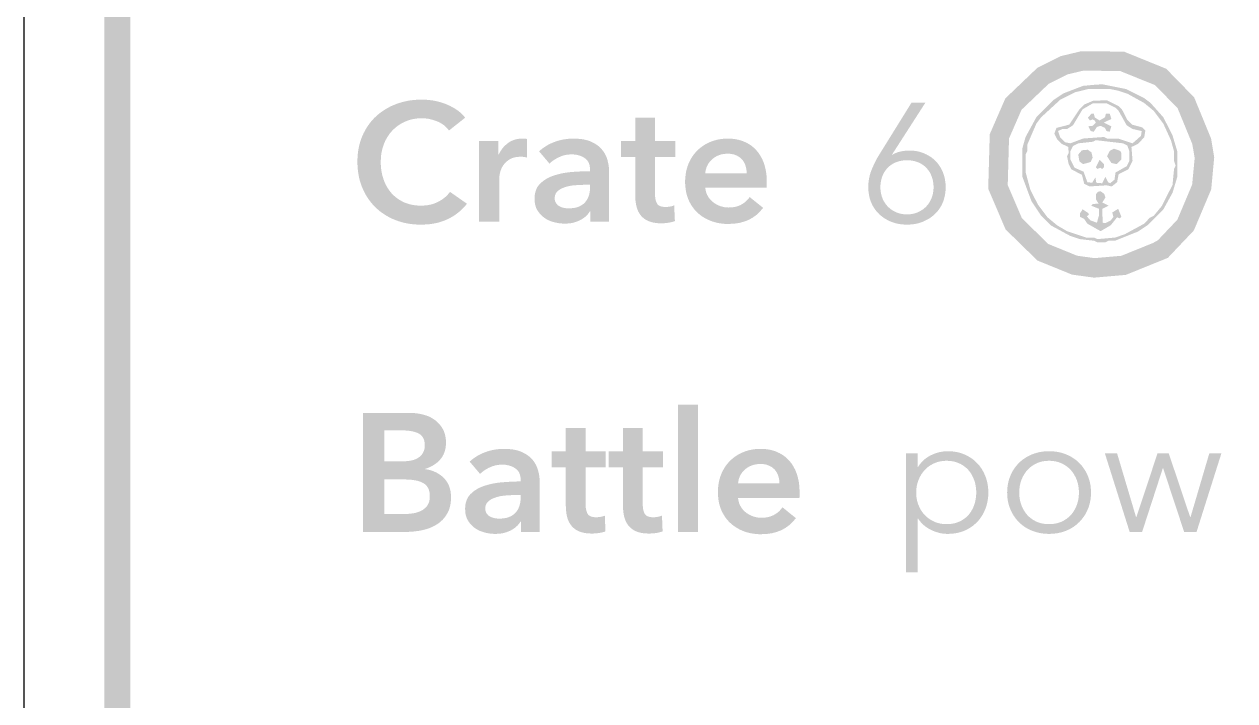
# Model space of a CAD drawing. Header units: millimetres. Extents: x 6 to 126, y 130 to 351.
# Drawn here: x 5.96 to 24.69, y 251.79 to 262.25 of the extents above; entities that cross this region are included whole.
import ezdxf

# ---------------------------------------------------------------- set-up
doc = ezdxf.new("R2010")
doc.units = ezdxf.units.MM
doc.layers.add('CUT', color=1, linetype='Continuous')
doc.layers.add('RASTER', color=7, linetype='Continuous')

msp = doc.modelspace()

# ---------------------------------------------------------------- hatches: boundary and pattern name
at = {"layer": 'RASTER'}
h = msp.add_hatch(color=7, dxfattribs=at)
h.paths.add_polyline_path([(7.2, 278.6), (7.234, 279.116), (7.337, 279.563), (7.509, 279.941), (7.75, 280.25), (8.059, 280.491), (8.438, 280.663), (8.884, 280.766), (9.4, 280.8), (65.489, 280.8), (66.005, 280.766), (66.452, 280.663), (66.83, 280.491), (67.139, 280.25), (67.38, 279.941), (67.552, 279.563), (67.655, 279.116), (67.689, 278.6), (67.689, 243.6), (67.655, 243.084), (67.552, 242.638), (67.38, 242.259), (67.139, 241.95), (66.83, 241.709), (66.452, 241.538), (66.005, 241.434), (65.489, 241.4), (9.4, 241.4), (8.884, 241.434), (8.438, 241.538), (8.059, 241.709), (7.75, 241.95), (7.509, 242.259), (7.337, 242.638), (7.234, 243.084), (7.2, 243.6)])
h.paths.add_polyline_path([(7.6, 278.6), (7.6, 243.6), (7.628, 243.178), (7.712, 242.813), (7.853, 242.503), (8.05, 242.25), (8.303, 242.053), (8.612, 241.913), (8.978, 241.828), (9.4, 241.8), (65.489, 241.8), (65.911, 241.828), (66.277, 241.913), (66.586, 242.053), (66.839, 242.25), (67.036, 242.503), (67.177, 242.813), (67.261, 243.178), (67.289, 243.6), (67.289, 278.6), (67.261, 279.022), (67.177, 279.388), (67.036, 279.697), (66.839, 279.95), (66.586, 280.147), (66.277, 280.288), (65.911, 280.372), (65.489, 280.4), (9.4, 280.4), (8.978, 280.372), (8.612, 280.288), (8.303, 280.147), (8.05, 279.95), (7.853, 279.697), (7.712, 279.388), (7.628, 279.022), (7.6, 278.6)], flags=0)
h = msp.add_hatch(color=7, dxfattribs=at)
h.paths.add_polyline_path([(22.309, 261.835), (22.973, 261.83), (23.626, 261.565), (24.059, 261.122), (24.321, 260.484), (24.369, 260.194), (24.323, 259.699), (24.054, 259.063), (23.652, 258.639), (23.003, 258.376), (22.51, 258.333), (22.17, 258.38), (21.634, 258.598), (21.142, 259.079), (20.873, 259.708), (20.897, 260.553), (21.138, 261.106), (21.631, 261.577), (21.995, 261.76)])
h.paths.add_polyline_path([(22.343, 261.535), (22.098, 261.477), (21.806, 261.329), (21.389, 260.931), (21.195, 260.486), (21.175, 259.765), (21.395, 259.252), (21.802, 258.854), (22.249, 258.672), (22.517, 258.635), (22.932, 258.671), (23.479, 258.892), (23.799, 259.229), (24.028, 259.773), (24.067, 260.183), (24.03, 260.401), (23.803, 260.954), (23.455, 261.311), (22.913, 261.53), (22.343, 261.535)], flags=0)
h = msp.add_hatch(color=7, dxfattribs=at)
h.paths.add_polyline_path([(22.397, 261.638), (22.834, 261.646), (23.057, 261.596), (23.385, 261.455), (23.608, 261.307), (23.78, 261.134), (23.978, 260.838), (24.119, 260.46), (24.168, 260.213), (24.168, 259.991), (24.069, 259.546), (23.83, 259.119), (23.533, 258.822), (23.156, 258.632), (22.736, 258.533), (22.489, 258.533), (22.439, 258.558), (22.192, 258.583), (22.044, 258.632), (21.691, 258.822), (21.419, 259.069), (21.296, 259.242), (21.13, 259.571), (21.056, 259.867), (21.056, 260.262), (21.105, 260.509), (21.246, 260.863), (21.419, 261.11), (21.567, 261.258), (21.765, 261.406), (22.044, 261.547), (22.266, 261.621)])
h.paths.add_polyline_path([(22.612, 261.596), (22.563, 261.571), (22.365, 261.571), (22.044, 261.473), (21.814, 261.357), (21.543, 261.159), (21.37, 260.937), (21.229, 260.658), (21.155, 260.435), (21.13, 260.139), (21.105, 260.089), (21.13, 259.818), (21.204, 259.571), (21.345, 259.292), (21.469, 259.119), (21.716, 258.896), (22.069, 258.706), (22.316, 258.632), (22.513, 258.632), (22.563, 258.607), (22.662, 258.632), (22.859, 258.632), (23.18, 258.731), (23.558, 258.946), (23.78, 259.193), (23.995, 259.595), (24.069, 259.867), (24.069, 260.015), (24.094, 260.065), (24.069, 260.336), (23.971, 260.658), (23.805, 260.986), (23.741, 261.045), (23.706, 261.11), (23.484, 261.307), (23.131, 261.497), (22.884, 261.571)], flags=0)
h.paths.add_polyline_path([(22.521, 261.317), (22.637, 261.324), (23.007, 261.25), (23.286, 261.11), (23.385, 261.035), (23.583, 260.813), (23.724, 260.534), (23.798, 260.287), (23.798, 259.892), (23.724, 259.645), (23.583, 259.39), (23.336, 259.143), (23.188, 259.045), (22.834, 258.904), (22.736, 258.904), (22.686, 258.879), (22.563, 258.879), (22.513, 258.904), (22.291, 258.929), (22.143, 258.978), (21.839, 259.143), (21.691, 259.292), (21.543, 259.514), (21.402, 259.892), (21.402, 260.336), (21.451, 260.509), (21.617, 260.813), (21.888, 261.085), (22.037, 261.184), (22.34, 261.3)], flags=0)
h.paths.add_polyline_path([(22.415, 261.25), (22.217, 261.201), (21.987, 261.085), (21.691, 260.813), (21.617, 260.714), (21.476, 260.386), (21.476, 260.287), (21.451, 260.238), (21.451, 259.966), (21.525, 259.694), (21.641, 259.465), (21.79, 259.267), (21.938, 259.143), (22.093, 259.052), (22.39, 258.953), (22.513, 258.953), (22.563, 258.929), (22.834, 258.953), (22.983, 259.003), (23.286, 259.168), (23.37, 259.257), (23.435, 259.292), (23.558, 259.44), (23.724, 259.768), (23.748, 260.015), (23.773, 260.065), (23.748, 260.139), (23.748, 260.287), (23.699, 260.46), (23.583, 260.714), (23.435, 260.912), (23.286, 261.035), (23.032, 261.176), (22.884, 261.226), (22.76, 261.25)], flags=0)
h.paths.add_polyline_path([(22.496, 261.07), (22.711, 261.077), (22.891, 260.986), (22.941, 260.937), (23.025, 260.774), (23.099, 260.7), (23.254, 260.658), (23.304, 260.608), (23.286, 260.502), (23.188, 260.403), (23.089, 260.354), (23.106, 260.139), (23.039, 260.008), (22.891, 259.934), (22.867, 259.81), (22.785, 259.744), (22.704, 259.761), (22.439, 259.744), (22.358, 259.786), (22.323, 259.924), (22.16, 260.008), (22.118, 260.089), (22.093, 260.213), (22.118, 260.262), (22.111, 260.354), (22.012, 260.403), (21.938, 260.477), (21.896, 260.559), (21.928, 260.65), (22.126, 260.7), (22.284, 260.937), (22.358, 261.011)], flags=0)
h.paths.add_polyline_path([(22.489, 261.028), (22.333, 260.937), (22.185, 260.69), (22.093, 260.633), (22.019, 260.633), (21.953, 260.601), (21.987, 260.502), (22.061, 260.428), (22.143, 260.411), (22.34, 260.485), (22.662, 260.509), (22.711, 260.485), (22.884, 260.485), (23.106, 260.411), (23.237, 260.527), (23.247, 260.601), (23.106, 260.633), (23.015, 260.69), (22.891, 260.912), (22.842, 260.961), (22.711, 261.028)], flags=0)
h.paths.add_polyline_path([(22.471, 260.872), (22.506, 260.872), (22.521, 260.813), (22.595, 260.764), (22.679, 260.813), (22.694, 260.872), (22.753, 260.872), (22.778, 260.788), (22.662, 260.732), (22.778, 260.675), (22.753, 260.591), (22.704, 260.601), (22.679, 260.65), (22.612, 260.682), (22.555, 260.665), (22.506, 260.591), (22.457, 260.601), (22.422, 260.675), (22.489, 260.682), (22.538, 260.732), (22.521, 260.764), (22.489, 260.781), (22.447, 260.764), (22.415, 260.806)], flags=0)
h.paths.add_polyline_path([(22.538, 260.46), (22.489, 260.435), (22.266, 260.411), (22.185, 260.369), (22.143, 260.287), (22.143, 260.164), (22.21, 260.033), (22.348, 259.973), (22.407, 259.81), (22.481, 259.801), (22.531, 259.884), (22.545, 259.801), (22.637, 259.793), (22.686, 259.892), (22.728, 259.81), (22.76, 259.793), (22.827, 259.85), (22.842, 259.959), (23.015, 260.057), (23.057, 260.139), (23.057, 260.287), (23.025, 260.378), (22.958, 260.411)], flags=0)
h.paths.add_polyline_path([(22.817, 260.329), (22.916, 260.294), (22.933, 260.262), (22.933, 260.164), (22.859, 260.089), (22.778, 260.107), (22.711, 260.213), (22.753, 260.294)], flags=0)
h.paths.add_polyline_path([(22.323, 260.304), (22.415, 260.312), (22.471, 260.27), (22.489, 260.188), (22.457, 260.122), (22.34, 260.089), (22.284, 260.131), (22.266, 260.238)], flags=0)
h.paths.add_polyline_path([(22.595, 260.156), (22.662, 260.089), (22.662, 260.04), (22.637, 260.015), (22.605, 260.033), (22.563, 260.015), (22.538, 260.04)], flags=0)
h.paths.add_polyline_path([(22.57, 259.662), (22.612, 259.67), (22.669, 259.628), (22.686, 259.571), (22.637, 259.497), (22.736, 259.447), (22.637, 259.398), (22.644, 259.183), (22.686, 259.176), (22.768, 259.218), (22.81, 259.274), (22.792, 259.341), (22.884, 259.398), (22.933, 259.274), (22.909, 259.25), (22.867, 259.267), (22.768, 259.143), (22.612, 259.052), (22.407, 259.168), (22.358, 259.242), (22.291, 259.274), (22.291, 259.324), (22.333, 259.39), (22.422, 259.331), (22.432, 259.307), (22.397, 259.282), (22.457, 259.218), (22.555, 259.183), (22.587, 259.299), (22.587, 259.398), (22.464, 259.447), (22.489, 259.472), (22.58, 259.479), (22.538, 259.546), (22.538, 259.62)], flags=0)
for points in [[(12.531, 260.609), (12.513, 260.633), (12.492, 260.655), (12.471, 260.676), (12.448, 260.695), (12.423, 260.712), (12.397, 260.727), (12.37, 260.741), (12.342, 260.754), (12.312, 260.764), (12.283, 260.773), (12.255, 260.781), (12.226, 260.788), (12.197, 260.793), (12.169, 260.796), (12.141, 260.798), (12.113, 260.799), (12.077, 260.798), (12.043, 260.796), (12.009, 260.792), (11.976, 260.786), (11.944, 260.779), (11.913, 260.77), (11.882, 260.759), (11.853, 260.747), (11.824, 260.733), (11.796, 260.719), (11.77, 260.703), (11.744, 260.685), (11.719, 260.667), (11.696, 260.647), (11.673, 260.626), (11.651, 260.604), (11.631, 260.581), (11.611, 260.557), (11.593, 260.531), (11.577, 260.505), (11.561, 260.478), (11.546, 260.45), (11.533, 260.421), (11.521, 260.391), (11.511, 260.36), (11.501, 260.328), (11.494, 260.296), (11.487, 260.263), (11.482, 260.23), (11.479, 260.196), (11.477, 260.161), (11.476, 260.126), (11.476, 260.088), (11.479, 260.052), (11.482, 260.016), (11.487, 259.981), (11.493, 259.947), (11.501, 259.914), (11.51, 259.882), (11.52, 259.85), (11.532, 259.819), (11.544, 259.79), (11.558, 259.761), (11.574, 259.734), (11.59, 259.708), (11.608, 259.683), (11.626, 259.658), (11.646, 259.635), (11.667, 259.614), (11.689, 259.593), (11.712, 259.574), (11.736, 259.556), (11.761, 259.539), (11.787, 259.524), (11.814, 259.509), (11.842, 259.496), (11.871, 259.485), (11.901, 259.475), (11.932, 259.466), (11.964, 259.459), (11.997, 259.454), (12.03, 259.45), (12.064, 259.448), (12.1, 259.447), (12.136, 259.448), (12.172, 259.451), (12.206, 259.455), (12.24, 259.462), (12.272, 259.47), (12.303, 259.48), (12.333, 259.492), (12.362, 259.505), (12.39, 259.521), (12.417, 259.537), (12.442, 259.555), (12.466, 259.573), (12.488, 259.593), (12.509, 259.614), (12.529, 259.637), (12.547, 259.66), (12.81, 259.476), (12.778, 259.438), (12.745, 259.403), (12.71, 259.37), (12.674, 259.339), (12.636, 259.311), (12.596, 259.284), (12.554, 259.26), (12.511, 259.238), (12.465, 259.218), (12.418, 259.201), (12.37, 259.186), (12.319, 259.174), (12.266, 259.165), (12.212, 259.158), (12.155, 259.155), (12.097, 259.153), (12.044, 259.154), (11.991, 259.158), (11.94, 259.163), (11.89, 259.171), (11.841, 259.181), (11.793, 259.193), (11.746, 259.208), (11.701, 259.225), (11.656, 259.243), (11.614, 259.264), (11.572, 259.286), (11.533, 259.311), (11.495, 259.336), (11.458, 259.364), (11.423, 259.394), (11.39, 259.425), (11.358, 259.458), (11.329, 259.492), (11.301, 259.528), (11.274, 259.566), (11.25, 259.605), (11.227, 259.646), (11.206, 259.688), (11.187, 259.732), (11.17, 259.777), (11.155, 259.823), (11.143, 259.871), (11.133, 259.919), (11.125, 259.969), (11.119, 260.02), (11.116, 260.072), (11.114, 260.126), (11.116, 260.18), (11.119, 260.233), (11.125, 260.285), (11.134, 260.336), (11.144, 260.385), (11.158, 260.433), (11.173, 260.48), (11.191, 260.525), (11.211, 260.568), (11.233, 260.61), (11.257, 260.651), (11.282, 260.689), (11.309, 260.727), (11.338, 260.762), (11.369, 260.796), (11.402, 260.828), (11.436, 260.858), (11.472, 260.886), (11.509, 260.913), (11.548, 260.938), (11.588, 260.961), (11.63, 260.983), (11.673, 261.002), (11.718, 261.02), (11.764, 261.036), (11.811, 261.05), (11.858, 261.061), (11.907, 261.071), (11.957, 261.078), (12.008, 261.083), (12.06, 261.087), (12.113, 261.088), (12.135, 261.087), (12.157, 261.087), (12.18, 261.085), (12.203, 261.083), (12.226, 261.081), (12.25, 261.078), (12.273, 261.075), (12.297, 261.071), (12.321, 261.066), (12.345, 261.061), (12.368, 261.055), (12.392, 261.049), (12.415, 261.042), (12.437, 261.035), (12.46, 261.027), (12.482, 261.019), (12.504, 261.01), (12.526, 261), (12.547, 260.99), (12.568, 260.979), (12.588, 260.968), (12.609, 260.957), (12.629, 260.944), (12.648, 260.932), (12.668, 260.918), (12.686, 260.904), (12.704, 260.89), (12.721, 260.874), (12.737, 260.858), (12.752, 260.842), (12.767, 260.825), (12.781, 260.807)], [(15.194, 260.198), (15.194, 260.448), (15.412, 260.448), (15.412, 260.809), (15.719, 260.809), (15.719, 260.448), (16.031, 260.448), (16.031, 260.198), (15.719, 260.198), (15.719, 259.619), (15.719, 259.598), (15.721, 259.579), (15.723, 259.56), (15.726, 259.543), (15.731, 259.526), (15.736, 259.51), (15.742, 259.495), (15.749, 259.481), (15.758, 259.468), (15.768, 259.457), (15.782, 259.448), (15.797, 259.44), (15.815, 259.434), (15.835, 259.43), (15.858, 259.427), (15.883, 259.426), (15.891, 259.426), (15.899, 259.427), (15.907, 259.427), (15.915, 259.428), (15.924, 259.429), (15.933, 259.43), (15.941, 259.431), (15.95, 259.433), (15.959, 259.434), (15.968, 259.436), (15.977, 259.438), (15.985, 259.441), (15.993, 259.443), (16.001, 259.446), (16.008, 259.449), (16.015, 259.452), (16.026, 259.208), (16.015, 259.204), (16.004, 259.2), (15.992, 259.197), (15.98, 259.194), (15.968, 259.191), (15.955, 259.188), (15.941, 259.185), (15.927, 259.183), (15.913, 259.181), (15.899, 259.179), (15.885, 259.178), (15.871, 259.176), (15.858, 259.175), (15.844, 259.175), (15.831, 259.174), (15.818, 259.174), (15.787, 259.175), (15.758, 259.176), (15.731, 259.179), (15.705, 259.183), (15.68, 259.188), (15.657, 259.194), (15.635, 259.201), (15.615, 259.209), (15.596, 259.218), (15.578, 259.228), (15.561, 259.239), (15.545, 259.251), (15.53, 259.263), (15.516, 259.276), (15.503, 259.29), (15.492, 259.305), (15.481, 259.321), (15.471, 259.337), (15.461, 259.354), (15.453, 259.371), (15.446, 259.389), (15.439, 259.407), (15.434, 259.426), (15.429, 259.446), (15.425, 259.466), (15.422, 259.486), (15.419, 259.507), (15.416, 259.528), (15.415, 259.549), (15.413, 259.571), (15.412, 259.593), (15.412, 259.616), (15.412, 260.198)], [(12.997, 260.448), (13.296, 260.448), (13.296, 260.24), (13.301, 260.24), (13.315, 260.267), (13.33, 260.292), (13.346, 260.316), (13.363, 260.339), (13.382, 260.36), (13.402, 260.38), (13.424, 260.399), (13.447, 260.417), (13.47, 260.433), (13.495, 260.446), (13.521, 260.458), (13.548, 260.468), (13.576, 260.475), (13.605, 260.48), (13.634, 260.483), (13.665, 260.484), (13.67, 260.484), (13.674, 260.484), (13.679, 260.484), (13.684, 260.484), (13.689, 260.484), (13.694, 260.484), (13.699, 260.483), (13.704, 260.483), (13.709, 260.483), (13.714, 260.482), (13.719, 260.482), (13.723, 260.481), (13.728, 260.48), (13.732, 260.479), (13.736, 260.478), (13.74, 260.477), (13.74, 260.191), (13.733, 260.192), (13.725, 260.194), (13.718, 260.196), (13.711, 260.197), (13.705, 260.198), (13.699, 260.199), (13.693, 260.2), (13.687, 260.201), (13.682, 260.202), (13.676, 260.202), (13.671, 260.203), (13.665, 260.203), (13.66, 260.203), (13.655, 260.203), (13.649, 260.204), (13.644, 260.204), (13.618, 260.203), (13.593, 260.201), (13.57, 260.198), (13.548, 260.194), (13.527, 260.188), (13.508, 260.182), (13.49, 260.174), (13.473, 260.165), (13.457, 260.155), (13.442, 260.144), (13.428, 260.133), (13.415, 260.122), (13.403, 260.11), (13.391, 260.097), (13.381, 260.084), (13.371, 260.071), (13.362, 260.057), (13.354, 260.044), (13.347, 260.03), (13.341, 260.016), (13.335, 260.002), (13.33, 259.988), (13.325, 259.973), (13.322, 259.959), (13.319, 259.945), (13.316, 259.932), (13.314, 259.92), (13.312, 259.908), (13.311, 259.897), (13.31, 259.887), (13.309, 259.877), (13.309, 259.868), (13.309, 259.2), (12.997, 259.2)], [(16.073, 256.366), (16.385, 256.366), (16.385, 254.4), (16.073, 254.4)], [(14.12, 255.398), (14.12, 255.648), (14.338, 255.648), (14.338, 256.009), (14.645, 256.009), (14.645, 255.648), (14.957, 255.648), (14.957, 255.398), (14.645, 255.398), (14.645, 254.819), (14.646, 254.798), (14.647, 254.779), (14.649, 254.76), (14.653, 254.743), (14.657, 254.726), (14.662, 254.71), (14.668, 254.695), (14.675, 254.681), (14.684, 254.668), (14.695, 254.657), (14.708, 254.648), (14.724, 254.64), (14.741, 254.634), (14.762, 254.63), (14.784, 254.627), (14.809, 254.626), (14.817, 254.626), (14.825, 254.627), (14.833, 254.627), (14.841, 254.628), (14.85, 254.629), (14.859, 254.63), (14.868, 254.631), (14.877, 254.633), (14.886, 254.634), (14.894, 254.636), (14.903, 254.638), (14.911, 254.641), (14.919, 254.643), (14.927, 254.646), (14.934, 254.649), (14.942, 254.652), (14.952, 254.408), (14.941, 254.404), (14.93, 254.4), (14.919, 254.397), (14.907, 254.394), (14.894, 254.391), (14.881, 254.388), (14.867, 254.385), (14.853, 254.383), (14.839, 254.381), (14.825, 254.379), (14.811, 254.378), (14.797, 254.376), (14.784, 254.375), (14.77, 254.375), (14.757, 254.374), (14.744, 254.374), (14.714, 254.375), (14.685, 254.376), (14.657, 254.379), (14.631, 254.383), (14.606, 254.388), (14.583, 254.394), (14.561, 254.401), (14.541, 254.409), (14.522, 254.418), (14.504, 254.428), (14.487, 254.439), (14.471, 254.451), (14.456, 254.463), (14.442, 254.476), (14.43, 254.49), (14.418, 254.505), (14.407, 254.521), (14.397, 254.537), (14.388, 254.554), (14.379, 254.571), (14.372, 254.589), (14.366, 254.607), (14.36, 254.626), (14.355, 254.646), (14.351, 254.666), (14.348, 254.686), (14.345, 254.707), (14.343, 254.728), (14.341, 254.749), (14.339, 254.771), (14.339, 254.793), (14.338, 254.816), (14.338, 255.398)], [(15.004, 255.398), (15.004, 255.648), (15.222, 255.648), (15.222, 256.009), (15.529, 256.009), (15.529, 255.648), (15.841, 255.648), (15.841, 255.398), (15.529, 255.398), (15.529, 254.819), (15.53, 254.798), (15.531, 254.779), (15.533, 254.76), (15.537, 254.743), (15.541, 254.726), (15.546, 254.71), (15.552, 254.695), (15.559, 254.681), (15.568, 254.668), (15.579, 254.657), (15.592, 254.648), (15.608, 254.64), (15.625, 254.634), (15.646, 254.63), (15.668, 254.627), (15.693, 254.626), (15.701, 254.626), (15.709, 254.627), (15.717, 254.627), (15.725, 254.628), (15.734, 254.629), (15.743, 254.63), (15.752, 254.631), (15.761, 254.633), (15.77, 254.634), (15.778, 254.636), (15.787, 254.638), (15.795, 254.641), (15.803, 254.643), (15.811, 254.646), (15.818, 254.649), (15.826, 254.652), (15.836, 254.408), (15.825, 254.404), (15.814, 254.4), (15.803, 254.397), (15.791, 254.394), (15.778, 254.391), (15.765, 254.388), (15.751, 254.385), (15.737, 254.383), (15.723, 254.381), (15.709, 254.379), (15.695, 254.378), (15.681, 254.376), (15.668, 254.375), (15.654, 254.375), (15.641, 254.374), (15.628, 254.374), (15.598, 254.375), (15.569, 254.376), (15.541, 254.379), (15.515, 254.383), (15.49, 254.388), (15.467, 254.394), (15.445, 254.401), (15.425, 254.409), (15.406, 254.418), (15.388, 254.428), (15.371, 254.439), (15.355, 254.451), (15.34, 254.463), (15.326, 254.476), (15.314, 254.49), (15.302, 254.505), (15.291, 254.521), (15.281, 254.537), (15.272, 254.554), (15.263, 254.571), (15.256, 254.589), (15.25, 254.607), (15.244, 254.626), (15.239, 254.646), (15.235, 254.666), (15.232, 254.686), (15.229, 254.707), (15.227, 254.728), (15.225, 254.749), (15.223, 254.771), (15.223, 254.793), (15.222, 254.816), (15.222, 255.398)], [(22.866, 255.617), (23.16, 254.629), (23.165, 254.629), (23.493, 255.617), (23.665, 255.617), (23.997, 254.629), (24.003, 254.629), (24.294, 255.617), (24.481, 255.617), (24.096, 254.4), (23.904, 254.4), (23.579, 255.385), (23.574, 255.385), (23.254, 254.4), (23.061, 254.4), (22.677, 255.617)]]:
    msp.add_hatch(color=7, dxfattribs=at).paths.add_polyline_path(points)
h = msp.add_hatch(color=7, dxfattribs=at)
h.paths.add_polyline_path([(19.385, 260.237), (19.39, 260.232), (19.401, 260.24), (19.413, 260.247), (19.426, 260.254), (19.44, 260.26), (19.455, 260.266), (19.472, 260.272), (19.489, 260.277), (19.507, 260.282), (19.526, 260.286), (19.545, 260.29), (19.563, 260.293), (19.581, 260.295), (19.599, 260.297), (19.617, 260.299), (19.635, 260.3), (19.653, 260.3), (19.682, 260.299), (19.712, 260.297), (19.74, 260.294), (19.768, 260.289), (19.796, 260.284), (19.823, 260.276), (19.849, 260.268), (19.875, 260.258), (19.9, 260.247), (19.925, 260.235), (19.948, 260.222), (19.971, 260.208), (19.993, 260.194), (20.014, 260.178), (20.034, 260.161), (20.053, 260.142), (20.072, 260.123), (20.089, 260.104), (20.105, 260.083), (20.12, 260.061), (20.135, 260.038), (20.148, 260.014), (20.16, 259.989), (20.172, 259.963), (20.182, 259.936), (20.19, 259.909), (20.198, 259.881), (20.204, 259.853), (20.208, 259.824), (20.212, 259.794), (20.214, 259.764), (20.214, 259.733), (20.214, 259.701), (20.212, 259.669), (20.208, 259.639), (20.203, 259.609), (20.197, 259.58), (20.19, 259.551), (20.181, 259.523), (20.17, 259.496), (20.159, 259.47), (20.146, 259.445), (20.132, 259.421), (20.117, 259.398), (20.101, 259.375), (20.083, 259.354), (20.065, 259.334), (20.045, 259.314), (20.025, 259.296), (20.003, 259.279), (19.981, 259.262), (19.958, 259.247), (19.933, 259.233), (19.908, 259.22), (19.882, 259.207), (19.856, 259.196), (19.828, 259.186), (19.8, 259.177), (19.771, 259.17), (19.741, 259.164), (19.711, 259.159), (19.68, 259.156), (19.649, 259.154), (19.616, 259.153), (19.584, 259.154), (19.553, 259.156), (19.522, 259.159), (19.492, 259.164), (19.462, 259.17), (19.433, 259.177), (19.405, 259.186), (19.377, 259.196), (19.35, 259.207), (19.324, 259.22), (19.299, 259.233), (19.275, 259.247), (19.252, 259.262), (19.229, 259.279), (19.208, 259.296), (19.187, 259.314), (19.168, 259.334), (19.149, 259.354), (19.132, 259.375), (19.116, 259.398), (19.101, 259.421), (19.087, 259.445), (19.074, 259.47), (19.063, 259.496), (19.052, 259.523), (19.043, 259.551), (19.036, 259.58), (19.029, 259.609), (19.025, 259.639), (19.021, 259.669), (19.019, 259.701), (19.018, 259.733), (19.019, 259.768), (19.021, 259.803), (19.025, 259.837), (19.031, 259.871), (19.038, 259.904), (19.046, 259.936), (19.056, 259.967), (19.068, 259.998), (19.08, 260.029), (19.094, 260.059), (19.107, 260.088), (19.122, 260.118), (19.137, 260.147), (19.152, 260.176), (19.168, 260.204), (19.185, 260.232), (19.687, 261.041), (19.902, 261.041)])
h.paths.add_polyline_path([(19.206, 259.733), (19.206, 259.71), (19.207, 259.688), (19.21, 259.667), (19.213, 259.646), (19.217, 259.625), (19.222, 259.605), (19.228, 259.585), (19.236, 259.565), (19.243, 259.546), (19.252, 259.528), (19.261, 259.511), (19.272, 259.494), (19.283, 259.478), (19.294, 259.462), (19.307, 259.447), (19.32, 259.433), (19.334, 259.419), (19.349, 259.406), (19.364, 259.394), (19.38, 259.383), (19.396, 259.372), (19.414, 259.362), (19.431, 259.353), (19.45, 259.344), (19.469, 259.337), (19.489, 259.33), (19.509, 259.324), (19.529, 259.32), (19.55, 259.316), (19.572, 259.314), (19.594, 259.312), (19.616, 259.312), (19.639, 259.312), (19.661, 259.314), (19.682, 259.316), (19.704, 259.32), (19.724, 259.324), (19.744, 259.33), (19.764, 259.337), (19.783, 259.344), (19.801, 259.353), (19.819, 259.362), (19.836, 259.372), (19.853, 259.383), (19.869, 259.394), (19.884, 259.406), (19.899, 259.419), (19.913, 259.433), (19.926, 259.447), (19.939, 259.462), (19.95, 259.478), (19.961, 259.494), (19.971, 259.511), (19.981, 259.528), (19.989, 259.546), (19.997, 259.565), (20.004, 259.585), (20.01, 259.605), (20.016, 259.625), (20.02, 259.646), (20.023, 259.667), (20.025, 259.688), (20.027, 259.71), (20.027, 259.733), (20.027, 259.755), (20.025, 259.776), (20.023, 259.798), (20.02, 259.818), (20.016, 259.839), (20.011, 259.859), (20.005, 259.879), (19.999, 259.898), (19.991, 259.917), (19.983, 259.935), (19.974, 259.953), (19.964, 259.97), (19.953, 259.986), (19.942, 260.001), (19.93, 260.016), (19.917, 260.031), (19.903, 260.044), (19.889, 260.057), (19.873, 260.069), (19.858, 260.08), (19.841, 260.091), (19.824, 260.101), (19.806, 260.11), (19.787, 260.118), (19.767, 260.125), (19.747, 260.131), (19.727, 260.137), (19.706, 260.141), (19.684, 260.145), (19.662, 260.147), (19.64, 260.149), (19.616, 260.149), (19.593, 260.149), (19.571, 260.147), (19.549, 260.145), (19.527, 260.141), (19.506, 260.137), (19.486, 260.131), (19.466, 260.125), (19.446, 260.118), (19.427, 260.11), (19.409, 260.101), (19.392, 260.091), (19.375, 260.08), (19.359, 260.069), (19.344, 260.057), (19.33, 260.044), (19.316, 260.031), (19.303, 260.016), (19.291, 260.001), (19.28, 259.986), (19.269, 259.97), (19.259, 259.953), (19.25, 259.935), (19.242, 259.917), (19.234, 259.898), (19.227, 259.879), (19.222, 259.859), (19.217, 259.839), (19.213, 259.818), (19.21, 259.798), (19.207, 259.776), (19.206, 259.755), (19.206, 259.733)], flags=0)
h = msp.add_hatch(color=7, dxfattribs=at)
h.paths.add_polyline_path([(14.718, 259.359), (14.71, 259.359), (14.698, 259.338), (14.683, 259.319), (14.667, 259.3), (14.649, 259.283), (14.629, 259.266), (14.608, 259.251), (14.585, 259.236), (14.559, 259.222), (14.533, 259.21), (14.506, 259.199), (14.477, 259.19), (14.448, 259.182), (14.418, 259.176), (14.387, 259.172), (14.356, 259.17), (14.323, 259.169), (14.304, 259.169), (14.285, 259.17), (14.265, 259.172), (14.246, 259.174), (14.226, 259.176), (14.206, 259.18), (14.186, 259.184), (14.166, 259.188), (14.145, 259.194), (14.125, 259.2), (14.106, 259.207), (14.087, 259.214), (14.068, 259.223), (14.05, 259.232), (14.032, 259.242), (14.015, 259.253), (13.998, 259.265), (13.982, 259.278), (13.966, 259.291), (13.952, 259.306), (13.938, 259.321), (13.925, 259.338), (13.912, 259.355), (13.9, 259.373), (13.89, 259.392), (13.88, 259.412), (13.873, 259.433), (13.866, 259.456), (13.861, 259.479), (13.858, 259.504), (13.856, 259.529), (13.855, 259.556), (13.856, 259.59), (13.86, 259.623), (13.866, 259.653), (13.875, 259.682), (13.886, 259.709), (13.899, 259.735), (13.916, 259.758), (13.934, 259.78), (13.955, 259.8), (13.977, 259.819), (14, 259.837), (14.025, 259.853), (14.051, 259.869), (14.079, 259.883), (14.108, 259.896), (14.138, 259.907), (14.17, 259.918), (14.202, 259.927), (14.236, 259.936), (14.27, 259.944), (14.305, 259.951), (14.341, 259.957), (14.378, 259.962), (14.415, 259.966), (14.453, 259.969), (14.491, 259.972), (14.528, 259.974), (14.566, 259.976), (14.603, 259.978), (14.64, 259.979), (14.676, 259.98), (14.713, 259.98), (14.713, 260.011), (14.711, 260.039), (14.708, 260.066), (14.701, 260.09), (14.692, 260.113), (14.68, 260.134), (14.665, 260.152), (14.648, 260.169), (14.628, 260.184), (14.607, 260.197), (14.584, 260.209), (14.56, 260.218), (14.536, 260.226), (14.51, 260.232), (14.483, 260.237), (14.456, 260.239), (14.427, 260.24), (14.402, 260.239), (14.378, 260.237), (14.354, 260.234), (14.33, 260.23), (14.306, 260.224), (14.283, 260.217), (14.26, 260.208), (14.237, 260.198), (14.215, 260.188), (14.193, 260.176), (14.173, 260.165), (14.154, 260.152), (14.135, 260.139), (14.118, 260.126), (14.102, 260.112), (14.086, 260.097), (13.925, 260.287), (13.952, 260.311), (13.98, 260.333), (14.01, 260.354), (14.04, 260.373), (14.071, 260.391), (14.103, 260.407), (14.136, 260.422), (14.171, 260.435), (14.206, 260.447), (14.24, 260.457), (14.276, 260.465), (14.311, 260.472), (14.346, 260.477), (14.382, 260.481), (14.417, 260.484), (14.453, 260.484), (14.493, 260.484), (14.532, 260.481), (14.569, 260.478), (14.605, 260.473), (14.638, 260.466), (14.669, 260.458), (14.699, 260.449), (14.727, 260.438), (14.753, 260.425), (14.778, 260.412), (14.802, 260.398), (14.824, 260.384), (14.844, 260.368), (14.863, 260.351), (14.881, 260.334), (14.897, 260.315), (14.912, 260.296), (14.926, 260.277), (14.939, 260.256), (14.95, 260.235), (14.961, 260.214), (14.97, 260.192), (14.978, 260.17), (14.985, 260.146), (14.99, 260.123), (14.995, 260.1), (15, 260.076), (15.003, 260.053), (15.006, 260.029), (15.008, 260.006), (15.009, 259.983), (15.009, 259.959), (15.009, 259.2), (14.718, 259.2)])
h.paths.add_polyline_path([(14.713, 259.769), (14.643, 259.769), (14.624, 259.769), (14.604, 259.769), (14.585, 259.768), (14.565, 259.768), (14.545, 259.767), (14.525, 259.766), (14.505, 259.764), (14.484, 259.763), (14.463, 259.761), (14.443, 259.759), (14.423, 259.756), (14.404, 259.753), (14.385, 259.749), (14.367, 259.744), (14.348, 259.74), (14.331, 259.734), (14.313, 259.728), (14.297, 259.722), (14.281, 259.715), (14.266, 259.708), (14.252, 259.7), (14.238, 259.691), (14.226, 259.682), (14.214, 259.672), (14.203, 259.661), (14.193, 259.65), (14.185, 259.637), (14.179, 259.624), (14.173, 259.61), (14.17, 259.595), (14.168, 259.578), (14.167, 259.561), (14.167, 259.551), (14.168, 259.54), (14.17, 259.53), (14.172, 259.521), (14.174, 259.512), (14.178, 259.503), (14.182, 259.495), (14.186, 259.487), (14.191, 259.48), (14.197, 259.473), (14.203, 259.467), (14.209, 259.46), (14.215, 259.454), (14.222, 259.449), (14.229, 259.444), (14.237, 259.439), (14.245, 259.435), (14.253, 259.431), (14.261, 259.427), (14.27, 259.424), (14.279, 259.421), (14.288, 259.418), (14.298, 259.415), (14.307, 259.413), (14.317, 259.411), (14.327, 259.41), (14.336, 259.408), (14.346, 259.407), (14.356, 259.406), (14.366, 259.406), (14.375, 259.406), (14.385, 259.405), (14.424, 259.407), (14.461, 259.411), (14.495, 259.417), (14.527, 259.427), (14.556, 259.439), (14.583, 259.454), (14.608, 259.471), (14.63, 259.491), (14.649, 259.514), (14.666, 259.538), (14.68, 259.564), (14.692, 259.593), (14.701, 259.623), (14.708, 259.655), (14.712, 259.689), (14.713, 259.725)], flags=0)
h = msp.add_hatch(color=7, dxfattribs=at)
h.paths.add_polyline_path([(17.136, 259.949), (17.136, 259.964), (17.135, 259.978), (17.134, 259.993), (17.132, 260.007), (17.129, 260.022), (17.126, 260.036), (17.123, 260.049), (17.119, 260.063), (17.115, 260.077), (17.109, 260.09), (17.104, 260.102), (17.097, 260.115), (17.09, 260.126), (17.083, 260.138), (17.075, 260.149), (17.066, 260.159), (17.056, 260.17), (17.046, 260.179), (17.036, 260.188), (17.025, 260.197), (17.013, 260.205), (17, 260.212), (16.987, 260.219), (16.974, 260.226), (16.959, 260.231), (16.944, 260.237), (16.929, 260.241), (16.913, 260.244), (16.896, 260.247), (16.879, 260.249), (16.861, 260.25), (16.842, 260.25), (16.808, 260.249), (16.775, 260.245), (16.743, 260.239), (16.713, 260.229), (16.683, 260.217), (16.656, 260.203), (16.629, 260.186), (16.604, 260.166), (16.581, 260.144), (16.561, 260.121), (16.543, 260.096), (16.529, 260.069), (16.516, 260.041), (16.507, 260.012), (16.5, 259.981), (16.496, 259.949)], flags=0)
h.paths.add_polyline_path([(17.448, 259.808), (17.448, 259.803), (17.448, 259.798), (17.448, 259.793), (17.448, 259.788), (17.448, 259.782), (17.448, 259.777), (17.448, 259.772), (17.448, 259.767), (17.448, 259.762), (17.448, 259.756), (17.448, 259.751), (17.447, 259.746), (17.447, 259.741), (17.447, 259.736), (17.446, 259.73), (17.445, 259.725), (16.496, 259.725), (16.498, 259.708), (16.501, 259.692), (16.504, 259.676), (16.508, 259.661), (16.513, 259.645), (16.518, 259.63), (16.524, 259.616), (16.532, 259.602), (16.539, 259.588), (16.548, 259.575), (16.557, 259.562), (16.566, 259.55), (16.576, 259.538), (16.587, 259.527), (16.599, 259.516), (16.611, 259.505), (16.623, 259.496), (16.636, 259.486), (16.65, 259.478), (16.663, 259.469), (16.678, 259.462), (16.692, 259.455), (16.707, 259.448), (16.723, 259.442), (16.738, 259.436), (16.754, 259.432), (16.77, 259.428), (16.786, 259.424), (16.803, 259.422), (16.819, 259.42), (16.836, 259.419), (16.853, 259.418), (16.881, 259.419), (16.909, 259.421), (16.935, 259.424), (16.961, 259.429), (16.985, 259.435), (17.008, 259.443), (17.029, 259.451), (17.05, 259.461), (17.07, 259.473), (17.089, 259.485), (17.107, 259.498), (17.124, 259.512), (17.14, 259.528), (17.155, 259.544), (17.169, 259.561), (17.183, 259.58), (17.391, 259.413), (17.342, 259.355), (17.288, 259.304), (17.229, 259.261), (17.165, 259.226), (17.095, 259.199), (17.02, 259.179), (16.94, 259.168), (16.855, 259.164), (16.819, 259.164), (16.784, 259.166), (16.749, 259.17), (16.715, 259.175), (16.682, 259.181), (16.65, 259.189), (16.618, 259.198), (16.587, 259.209), (16.557, 259.221), (16.528, 259.234), (16.5, 259.249), (16.473, 259.264), (16.447, 259.281), (16.422, 259.299), (16.398, 259.318), (16.376, 259.338), (16.354, 259.359), (16.333, 259.382), (16.314, 259.406), (16.296, 259.43), (16.279, 259.457), (16.263, 259.484), (16.248, 259.512), (16.235, 259.542), (16.223, 259.573), (16.213, 259.604), (16.204, 259.637), (16.197, 259.671), (16.192, 259.706), (16.188, 259.742), (16.185, 259.778), (16.184, 259.816), (16.185, 259.853), (16.188, 259.89), (16.192, 259.925), (16.197, 259.96), (16.204, 259.994), (16.213, 260.027), (16.223, 260.059), (16.235, 260.091), (16.248, 260.121), (16.263, 260.15), (16.278, 260.178), (16.295, 260.205), (16.313, 260.231), (16.332, 260.255), (16.353, 260.279), (16.374, 260.301), (16.397, 260.322), (16.42, 260.342), (16.445, 260.361), (16.471, 260.378), (16.497, 260.395), (16.525, 260.41), (16.554, 260.424), (16.584, 260.436), (16.614, 260.448), (16.645, 260.457), (16.677, 260.466), (16.709, 260.472), (16.742, 260.478), (16.776, 260.481), (16.81, 260.484), (16.845, 260.484), (16.877, 260.484), (16.909, 260.482), (16.94, 260.478), (16.97, 260.474), (17, 260.468), (17.029, 260.46), (17.057, 260.452), (17.085, 260.442), (17.112, 260.43), (17.139, 260.417), (17.164, 260.403), (17.188, 260.388), (17.212, 260.372), (17.234, 260.354), (17.256, 260.335), (17.276, 260.314), (17.296, 260.292), (17.315, 260.269), (17.332, 260.245), (17.348, 260.219), (17.363, 260.192), (17.378, 260.164), (17.391, 260.134), (17.403, 260.104), (17.413, 260.071), (17.422, 260.038), (17.43, 260.003), (17.437, 259.967), (17.442, 259.929), (17.445, 259.89), (17.447, 259.85), (17.448, 259.808)])
h = msp.add_hatch(color=7, dxfattribs=at)
h.paths.add_polyline_path([(11.203, 256.241), (11.92, 256.241), (11.946, 256.24), (11.972, 256.239), (11.998, 256.237), (12.024, 256.235), (12.049, 256.231), (12.075, 256.227), (12.1, 256.222), (12.126, 256.216), (12.151, 256.209), (12.175, 256.202), (12.199, 256.193), (12.222, 256.184), (12.244, 256.173), (12.265, 256.162), (12.286, 256.149), (12.307, 256.135), (12.326, 256.121), (12.344, 256.106), (12.362, 256.089), (12.378, 256.071), (12.394, 256.053), (12.409, 256.033), (12.422, 256.013), (12.435, 255.991), (12.447, 255.969), (12.457, 255.945), (12.465, 255.92), (12.472, 255.894), (12.478, 255.866), (12.482, 255.838), (12.484, 255.809), (12.485, 255.778), (12.483, 255.74), (12.479, 255.703), (12.472, 255.669), (12.462, 255.636), (12.45, 255.604), (12.435, 255.575), (12.417, 255.547), (12.396, 255.521), (12.373, 255.496), (12.349, 255.473), (12.322, 255.453), (12.294, 255.434), (12.264, 255.416), (12.233, 255.401), (12.2, 255.387), (12.165, 255.375), (12.165, 255.37), (12.207, 255.363), (12.248, 255.353), (12.287, 255.34), (12.323, 255.324), (12.358, 255.306), (12.391, 255.285), (12.422, 255.261), (12.451, 255.235), (12.477, 255.205), (12.5, 255.174), (12.519, 255.14), (12.535, 255.104), (12.547, 255.065), (12.556, 255.024), (12.561, 254.981), (12.563, 254.936), (12.562, 254.899), (12.559, 254.863), (12.554, 254.829), (12.548, 254.797), (12.539, 254.766), (12.529, 254.736), (12.517, 254.709), (12.503, 254.682), (12.487, 254.657), (12.471, 254.633), (12.453, 254.611), (12.434, 254.589), (12.413, 254.569), (12.392, 254.551), (12.369, 254.533), (12.346, 254.517), (12.321, 254.502), (12.295, 254.488), (12.268, 254.475), (12.241, 254.463), (12.212, 254.453), (12.183, 254.443), (12.153, 254.435), (12.122, 254.427), (12.09, 254.421), (12.059, 254.415), (12.027, 254.411), (11.995, 254.407), (11.963, 254.404), (11.931, 254.402), (11.898, 254.4), (11.866, 254.4), (11.203, 254.4)])
h.paths.add_polyline_path([(11.53, 255.492), (11.822, 255.492), (11.861, 255.493), (11.899, 255.496), (11.933, 255.501), (11.966, 255.508), (11.996, 255.517), (12.023, 255.529), (12.049, 255.542), (12.071, 255.557), (12.091, 255.574), (12.109, 255.593), (12.123, 255.613), (12.136, 255.636), (12.145, 255.66), (12.152, 255.685), (12.156, 255.713), (12.157, 255.742), (12.156, 255.772), (12.151, 255.799), (12.145, 255.825), (12.135, 255.848), (12.122, 255.869), (12.107, 255.888), (12.089, 255.904), (12.069, 255.918), (12.045, 255.931), (12.018, 255.941), (11.988, 255.95), (11.956, 255.957), (11.92, 255.963), (11.88, 255.967), (11.838, 255.97), (11.793, 255.97), (11.53, 255.97)], flags=0)
h.paths.add_polyline_path([(11.53, 254.676), (11.824, 254.676), (11.84, 254.676), (11.856, 254.676), (11.872, 254.677), (11.889, 254.678), (11.906, 254.679), (11.924, 254.681), (11.941, 254.683), (11.959, 254.685), (11.977, 254.687), (11.995, 254.69), (12.012, 254.694), (12.029, 254.699), (12.046, 254.704), (12.062, 254.709), (12.078, 254.716), (12.093, 254.722), (12.108, 254.73), (12.123, 254.738), (12.136, 254.748), (12.149, 254.758), (12.162, 254.768), (12.173, 254.78), (12.184, 254.792), (12.195, 254.806), (12.204, 254.82), (12.212, 254.835), (12.219, 254.852), (12.225, 254.869), (12.229, 254.888), (12.232, 254.908), (12.234, 254.929), (12.235, 254.951), (12.233, 254.986), (12.229, 255.018), (12.221, 255.048), (12.21, 255.075), (12.196, 255.099), (12.179, 255.12), (12.159, 255.138), (12.136, 255.154), (12.11, 255.167), (12.08, 255.179), (12.048, 255.189), (12.012, 255.197), (11.973, 255.203), (11.931, 255.208), (11.886, 255.21), (11.837, 255.211), (11.53, 255.211)], flags=0)
h = msp.add_hatch(color=7, dxfattribs=at)
h.paths.add_polyline_path([(13.644, 254.559), (13.636, 254.559), (13.624, 254.538), (13.609, 254.519), (13.593, 254.5), (13.575, 254.483), (13.556, 254.466), (13.534, 254.451), (13.511, 254.436), (13.486, 254.422), (13.459, 254.41), (13.432, 254.399), (13.404, 254.39), (13.374, 254.382), (13.344, 254.376), (13.314, 254.372), (13.282, 254.37), (13.249, 254.369), (13.23, 254.369), (13.211, 254.37), (13.192, 254.372), (13.172, 254.374), (13.152, 254.376), (13.132, 254.38), (13.112, 254.384), (13.092, 254.388), (13.071, 254.394), (13.052, 254.4), (13.032, 254.407), (13.013, 254.414), (12.994, 254.423), (12.976, 254.432), (12.958, 254.442), (12.941, 254.453), (12.924, 254.465), (12.908, 254.478), (12.893, 254.491), (12.878, 254.506), (12.864, 254.521), (12.851, 254.538), (12.838, 254.555), (12.827, 254.573), (12.816, 254.592), (12.807, 254.612), (12.799, 254.633), (12.792, 254.656), (12.787, 254.679), (12.784, 254.704), (12.782, 254.729), (12.781, 254.756), (12.782, 254.79), (12.786, 254.823), (12.792, 254.853), (12.801, 254.882), (12.812, 254.909), (12.826, 254.935), (12.842, 254.958), (12.86, 254.98), (12.881, 255), (12.903, 255.019), (12.926, 255.037), (12.951, 255.053), (12.977, 255.069), (13.005, 255.083), (13.034, 255.096), (13.064, 255.107), (13.096, 255.118), (13.129, 255.127), (13.162, 255.136), (13.196, 255.144), (13.231, 255.151), (13.267, 255.157), (13.304, 255.162), (13.341, 255.166), (13.379, 255.169), (13.417, 255.172), (13.454, 255.174), (13.492, 255.176), (13.529, 255.178), (13.566, 255.179), (13.602, 255.18), (13.639, 255.18), (13.639, 255.211), (13.638, 255.239), (13.634, 255.266), (13.627, 255.29), (13.618, 255.313), (13.606, 255.334), (13.591, 255.352), (13.574, 255.369), (13.555, 255.384), (13.533, 255.397), (13.51, 255.409), (13.487, 255.418), (13.462, 255.426), (13.436, 255.432), (13.409, 255.437), (13.382, 255.439), (13.353, 255.44), (13.328, 255.439), (13.304, 255.437), (13.28, 255.434), (13.256, 255.43), (13.233, 255.424), (13.209, 255.417), (13.186, 255.408), (13.163, 255.398), (13.141, 255.388), (13.12, 255.376), (13.099, 255.365), (13.08, 255.352), (13.062, 255.339), (13.044, 255.326), (13.028, 255.312), (13.012, 255.297), (12.851, 255.487), (12.878, 255.511), (12.907, 255.533), (12.936, 255.554), (12.966, 255.573), (12.997, 255.591), (13.029, 255.607), (13.063, 255.622), (13.097, 255.635), (13.132, 255.647), (13.167, 255.657), (13.202, 255.665), (13.237, 255.672), (13.272, 255.677), (13.308, 255.681), (13.343, 255.684), (13.379, 255.684), (13.42, 255.684), (13.459, 255.681), (13.496, 255.678), (13.531, 255.673), (13.564, 255.666), (13.596, 255.658), (13.625, 255.649), (13.653, 255.638), (13.68, 255.625), (13.704, 255.612), (13.728, 255.598), (13.75, 255.584), (13.77, 255.568), (13.79, 255.551), (13.807, 255.534), (13.824, 255.515), (13.839, 255.496), (13.852, 255.477), (13.865, 255.456), (13.877, 255.435), (13.887, 255.414), (13.896, 255.392), (13.904, 255.37), (13.911, 255.346), (13.916, 255.323), (13.922, 255.3), (13.926, 255.276), (13.929, 255.253), (13.932, 255.229), (13.934, 255.206), (13.935, 255.183), (13.935, 255.159), (13.935, 254.4), (13.644, 254.4)])
h.paths.add_polyline_path([(13.639, 254.969), (13.569, 254.969), (13.55, 254.969), (13.531, 254.969), (13.511, 254.968), (13.491, 254.968), (13.472, 254.967), (13.451, 254.966), (13.431, 254.964), (13.41, 254.963), (13.39, 254.961), (13.369, 254.959), (13.35, 254.956), (13.33, 254.953), (13.311, 254.949), (13.293, 254.944), (13.275, 254.94), (13.257, 254.934), (13.24, 254.928), (13.223, 254.922), (13.207, 254.915), (13.192, 254.908), (13.178, 254.9), (13.165, 254.891), (13.152, 254.882), (13.14, 254.872), (13.129, 254.861), (13.119, 254.85), (13.111, 254.837), (13.105, 254.824), (13.1, 254.81), (13.096, 254.795), (13.094, 254.778), (13.093, 254.761), (13.093, 254.751), (13.094, 254.74), (13.096, 254.73), (13.098, 254.721), (13.101, 254.712), (13.104, 254.703), (13.108, 254.695), (13.113, 254.687), (13.118, 254.68), (13.123, 254.673), (13.129, 254.667), (13.135, 254.66), (13.141, 254.654), (13.148, 254.649), (13.156, 254.644), (13.163, 254.639), (13.171, 254.635), (13.179, 254.631), (13.188, 254.627), (13.196, 254.624), (13.205, 254.621), (13.214, 254.618), (13.224, 254.615), (13.233, 254.613), (13.243, 254.611), (13.253, 254.61), (13.263, 254.608), (13.272, 254.607), (13.282, 254.606), (13.292, 254.606), (13.302, 254.606), (13.311, 254.605), (13.35, 254.607), (13.387, 254.611), (13.421, 254.617), (13.453, 254.627), (13.482, 254.639), (13.509, 254.654), (13.534, 254.671), (13.556, 254.691), (13.575, 254.714), (13.592, 254.738), (13.606, 254.764), (13.618, 254.793), (13.627, 254.823), (13.634, 254.855), (13.638, 254.889), (13.639, 254.925)], flags=0)
h = msp.add_hatch(color=7, dxfattribs=at)
h.paths.add_polyline_path([(17.643, 255.149), (17.643, 255.164), (17.642, 255.178), (17.641, 255.193), (17.639, 255.207), (17.636, 255.222), (17.633, 255.236), (17.63, 255.249), (17.626, 255.263), (17.622, 255.277), (17.616, 255.29), (17.611, 255.302), (17.604, 255.315), (17.597, 255.326), (17.59, 255.338), (17.582, 255.349), (17.573, 255.359), (17.563, 255.37), (17.553, 255.379), (17.543, 255.388), (17.532, 255.397), (17.52, 255.405), (17.507, 255.412), (17.494, 255.419), (17.481, 255.426), (17.466, 255.431), (17.451, 255.437), (17.436, 255.441), (17.42, 255.444), (17.403, 255.447), (17.386, 255.449), (17.368, 255.45), (17.349, 255.45), (17.315, 255.449), (17.282, 255.445), (17.25, 255.439), (17.22, 255.429), (17.19, 255.417), (17.163, 255.403), (17.136, 255.386), (17.111, 255.366), (17.088, 255.344), (17.068, 255.321), (17.05, 255.296), (17.036, 255.269), (17.023, 255.241), (17.014, 255.212), (17.007, 255.181), (17.003, 255.149)], flags=0)
h.paths.add_polyline_path([(17.955, 255.008), (17.955, 255.003), (17.955, 254.998), (17.955, 254.993), (17.955, 254.988), (17.955, 254.982), (17.955, 254.977), (17.955, 254.972), (17.955, 254.967), (17.955, 254.962), (17.955, 254.956), (17.955, 254.951), (17.954, 254.946), (17.954, 254.941), (17.954, 254.936), (17.953, 254.93), (17.952, 254.925), (17.003, 254.925), (17.005, 254.908), (17.008, 254.892), (17.011, 254.876), (17.015, 254.861), (17.02, 254.845), (17.025, 254.83), (17.031, 254.816), (17.039, 254.802), (17.046, 254.788), (17.055, 254.775), (17.064, 254.762), (17.073, 254.75), (17.083, 254.738), (17.094, 254.727), (17.106, 254.716), (17.118, 254.706), (17.13, 254.696), (17.143, 254.686), (17.157, 254.678), (17.17, 254.669), (17.185, 254.662), (17.199, 254.655), (17.214, 254.648), (17.23, 254.642), (17.245, 254.636), (17.261, 254.632), (17.277, 254.628), (17.293, 254.624), (17.31, 254.622), (17.326, 254.62), (17.343, 254.619), (17.36, 254.618), (17.388, 254.619), (17.416, 254.621), (17.442, 254.624), (17.467, 254.629), (17.492, 254.635), (17.515, 254.643), (17.536, 254.651), (17.557, 254.661), (17.577, 254.673), (17.596, 254.685), (17.614, 254.698), (17.631, 254.712), (17.647, 254.728), (17.662, 254.744), (17.676, 254.761), (17.69, 254.78), (17.898, 254.613), (17.849, 254.555), (17.795, 254.504), (17.736, 254.461), (17.672, 254.426), (17.602, 254.399), (17.527, 254.379), (17.447, 254.368), (17.362, 254.364), (17.326, 254.364), (17.291, 254.366), (17.256, 254.37), (17.222, 254.375), (17.189, 254.381), (17.157, 254.389), (17.125, 254.398), (17.094, 254.409), (17.064, 254.421), (17.035, 254.434), (17.007, 254.449), (16.98, 254.464), (16.954, 254.481), (16.929, 254.499), (16.905, 254.518), (16.883, 254.538), (16.861, 254.559), (16.84, 254.582), (16.821, 254.606), (16.803, 254.63), (16.786, 254.657), (16.77, 254.684), (16.755, 254.712), (16.742, 254.742), (16.73, 254.773), (16.72, 254.804), (16.711, 254.837), (16.704, 254.871), (16.699, 254.906), (16.695, 254.942), (16.692, 254.978), (16.691, 255.016), (16.692, 255.053), (16.695, 255.09), (16.699, 255.125), (16.704, 255.16), (16.711, 255.194), (16.72, 255.227), (16.73, 255.259), (16.742, 255.291), (16.755, 255.321), (16.77, 255.35), (16.785, 255.378), (16.802, 255.405), (16.82, 255.431), (16.839, 255.455), (16.86, 255.479), (16.881, 255.501), (16.904, 255.522), (16.927, 255.542), (16.952, 255.561), (16.978, 255.578), (17.004, 255.595), (17.032, 255.61), (17.061, 255.624), (17.091, 255.636), (17.121, 255.648), (17.152, 255.657), (17.184, 255.666), (17.216, 255.672), (17.249, 255.678), (17.283, 255.681), (17.317, 255.684), (17.352, 255.684), (17.384, 255.684), (17.416, 255.682), (17.447, 255.678), (17.477, 255.674), (17.507, 255.668), (17.536, 255.66), (17.564, 255.652), (17.592, 255.642), (17.619, 255.63), (17.646, 255.617), (17.671, 255.603), (17.695, 255.588), (17.719, 255.572), (17.741, 255.554), (17.763, 255.535), (17.783, 255.514), (17.803, 255.492), (17.822, 255.469), (17.839, 255.445), (17.855, 255.419), (17.87, 255.392), (17.885, 255.364), (17.898, 255.334), (17.909, 255.304), (17.92, 255.271), (17.929, 255.238), (17.937, 255.203), (17.944, 255.167), (17.949, 255.129), (17.952, 255.09), (17.954, 255.05), (17.955, 255.008)])
h = msp.add_hatch(color=7, dxfattribs=at)
h.paths.add_polyline_path([(19.78, 253.776), (19.603, 253.776), (19.603, 255.617), (19.78, 255.617), (19.78, 255.406), (19.788, 255.406), (19.808, 255.435), (19.829, 255.462), (19.852, 255.488), (19.876, 255.511), (19.902, 255.533), (19.93, 255.553), (19.959, 255.571), (19.99, 255.587), (20.021, 255.601), (20.053, 255.614), (20.085, 255.624), (20.117, 255.633), (20.149, 255.639), (20.181, 255.644), (20.213, 255.647), (20.246, 255.648), (20.281, 255.647), (20.315, 255.645), (20.349, 255.641), (20.382, 255.636), (20.414, 255.629), (20.445, 255.62), (20.475, 255.61), (20.504, 255.599), (20.533, 255.586), (20.56, 255.572), (20.586, 255.556), (20.612, 255.54), (20.636, 255.523), (20.659, 255.504), (20.681, 255.484), (20.702, 255.463), (20.722, 255.441), (20.741, 255.419), (20.758, 255.395), (20.775, 255.37), (20.79, 255.344), (20.804, 255.317), (20.817, 255.289), (20.829, 255.261), (20.84, 255.231), (20.849, 255.201), (20.857, 255.17), (20.863, 255.139), (20.868, 255.107), (20.872, 255.075), (20.874, 255.042), (20.875, 255.008), (20.874, 254.975), (20.872, 254.942), (20.868, 254.91), (20.863, 254.878), (20.857, 254.847), (20.849, 254.816), (20.84, 254.786), (20.829, 254.756), (20.817, 254.727), (20.804, 254.7), (20.79, 254.673), (20.775, 254.647), (20.758, 254.622), (20.741, 254.598), (20.722, 254.575), (20.702, 254.553), (20.681, 254.533), (20.659, 254.513), (20.636, 254.494), (20.612, 254.477), (20.586, 254.46), (20.56, 254.445), (20.533, 254.431), (20.504, 254.418), (20.475, 254.407), (20.445, 254.397), (20.414, 254.388), (20.382, 254.381), (20.349, 254.376), (20.315, 254.372), (20.281, 254.37), (20.246, 254.369), (20.213, 254.37), (20.181, 254.373), (20.149, 254.377), (20.117, 254.384), (20.085, 254.393), (20.053, 254.403), (20.021, 254.416), (19.99, 254.43), (19.959, 254.446), (19.93, 254.464), (19.902, 254.483), (19.876, 254.504), (19.852, 254.527), (19.829, 254.552), (19.808, 254.578), (19.788, 254.605), (19.78, 254.605)])
h.paths.add_polyline_path([(20.688, 255.008), (20.687, 255.034), (20.686, 255.058), (20.683, 255.083), (20.68, 255.107), (20.675, 255.131), (20.67, 255.154), (20.664, 255.177), (20.656, 255.2), (20.648, 255.222), (20.639, 255.243), (20.629, 255.263), (20.618, 255.283), (20.607, 255.302), (20.594, 255.321), (20.581, 255.339), (20.567, 255.356), (20.552, 255.372), (20.536, 255.387), (20.519, 255.401), (20.501, 255.415), (20.483, 255.428), (20.464, 255.44), (20.443, 255.451), (20.422, 255.461), (20.401, 255.47), (20.378, 255.478), (20.355, 255.485), (20.331, 255.49), (20.306, 255.494), (20.281, 255.497), (20.254, 255.499), (20.227, 255.5), (20.202, 255.499), (20.178, 255.497), (20.154, 255.494), (20.13, 255.49), (20.107, 255.485), (20.084, 255.479), (20.062, 255.471), (20.04, 255.462), (20.019, 255.452), (19.999, 255.441), (19.979, 255.43), (19.96, 255.417), (19.942, 255.404), (19.925, 255.389), (19.908, 255.374), (19.892, 255.358), (19.877, 255.341), (19.863, 255.323), (19.849, 255.305), (19.836, 255.286), (19.825, 255.266), (19.814, 255.245), (19.804, 255.224), (19.795, 255.202), (19.786, 255.179), (19.779, 255.156), (19.773, 255.133), (19.768, 255.109), (19.764, 255.084), (19.762, 255.06), (19.76, 255.034), (19.759, 255.008), (19.76, 254.983), (19.762, 254.957), (19.764, 254.932), (19.768, 254.908), (19.773, 254.884), (19.779, 254.86), (19.786, 254.837), (19.795, 254.815), (19.804, 254.793), (19.814, 254.771), (19.825, 254.751), (19.836, 254.731), (19.849, 254.712), (19.863, 254.694), (19.877, 254.677), (19.892, 254.66), (19.908, 254.644), (19.925, 254.629), (19.942, 254.615), (19.96, 254.602), (19.979, 254.589), (19.999, 254.578), (20.019, 254.567), (20.04, 254.557), (20.062, 254.548), (20.084, 254.541), (20.107, 254.534), (20.13, 254.529), (20.154, 254.525), (20.178, 254.522), (20.202, 254.52), (20.227, 254.52), (20.254, 254.52), (20.281, 254.522), (20.306, 254.525), (20.331, 254.529), (20.355, 254.534), (20.378, 254.541), (20.401, 254.548), (20.422, 254.557), (20.443, 254.567), (20.464, 254.578), (20.483, 254.59), (20.501, 254.602), (20.519, 254.616), (20.536, 254.63), (20.552, 254.645), (20.567, 254.661), (20.581, 254.678), (20.594, 254.696), (20.607, 254.714), (20.618, 254.733), (20.629, 254.753), (20.639, 254.774), (20.648, 254.795), (20.656, 254.817), (20.664, 254.84), (20.67, 254.863), (20.675, 254.886), (20.68, 254.91), (20.683, 254.934), (20.686, 254.958), (20.687, 254.983), (20.688, 255.008)], flags=0)
h = msp.add_hatch(color=7, dxfattribs=at)
h.paths.add_polyline_path([(22.463, 255.008), (22.463, 254.974), (22.46, 254.941), (22.457, 254.908), (22.451, 254.876), (22.445, 254.844), (22.436, 254.813), (22.427, 254.783), (22.415, 254.754), (22.403, 254.725), (22.389, 254.697), (22.374, 254.67), (22.358, 254.644), (22.34, 254.62), (22.322, 254.596), (22.302, 254.573), (22.281, 254.551), (22.259, 254.53), (22.236, 254.51), (22.212, 254.492), (22.187, 254.474), (22.161, 254.458), (22.134, 254.443), (22.105, 254.43), (22.076, 254.417), (22.046, 254.406), (22.015, 254.396), (21.983, 254.388), (21.951, 254.381), (21.917, 254.376), (21.883, 254.372), (21.849, 254.37), (21.813, 254.369), (21.779, 254.37), (21.745, 254.372), (21.711, 254.376), (21.678, 254.381), (21.646, 254.388), (21.615, 254.396), (21.584, 254.406), (21.553, 254.417), (21.524, 254.43), (21.496, 254.443), (21.468, 254.458), (21.442, 254.474), (21.417, 254.492), (21.393, 254.51), (21.37, 254.53), (21.348, 254.551), (21.327, 254.573), (21.307, 254.596), (21.289, 254.62), (21.272, 254.644), (21.255, 254.67), (21.241, 254.697), (21.227, 254.725), (21.214, 254.754), (21.203, 254.783), (21.193, 254.813), (21.185, 254.844), (21.178, 254.876), (21.173, 254.908), (21.169, 254.941), (21.167, 254.974), (21.166, 255.008), (21.167, 255.043), (21.169, 255.076), (21.173, 255.109), (21.178, 255.141), (21.185, 255.173), (21.193, 255.203), (21.203, 255.234), (21.214, 255.263), (21.227, 255.292), (21.241, 255.32), (21.255, 255.347), (21.272, 255.372), (21.289, 255.397), (21.307, 255.421), (21.327, 255.444), (21.348, 255.466), (21.37, 255.487), (21.393, 255.507), (21.417, 255.525), (21.442, 255.542), (21.468, 255.559), (21.496, 255.573), (21.524, 255.587), (21.553, 255.6), (21.584, 255.611), (21.615, 255.621), (21.646, 255.629), (21.678, 255.636), (21.711, 255.641), (21.744, 255.645), (21.779, 255.647), (21.813, 255.648), (21.849, 255.647), (21.883, 255.645), (21.917, 255.641), (21.951, 255.636), (21.983, 255.629), (22.015, 255.621), (22.046, 255.611), (22.076, 255.6), (22.105, 255.587), (22.134, 255.573), (22.161, 255.559), (22.187, 255.542), (22.212, 255.525), (22.236, 255.507), (22.259, 255.487), (22.281, 255.466), (22.302, 255.444), (22.322, 255.421), (22.34, 255.397), (22.358, 255.372), (22.374, 255.347), (22.389, 255.32), (22.403, 255.292), (22.415, 255.263), (22.427, 255.234), (22.436, 255.203), (22.445, 255.173), (22.451, 255.141), (22.457, 255.109), (22.46, 255.076), (22.463, 255.043), (22.463, 255.008)])
h.paths.add_polyline_path([(22.276, 255.008), (22.276, 255.034), (22.274, 255.058), (22.272, 255.083), (22.268, 255.107), (22.264, 255.131), (22.258, 255.154), (22.251, 255.177), (22.244, 255.2), (22.235, 255.222), (22.226, 255.243), (22.215, 255.263), (22.204, 255.283), (22.192, 255.302), (22.18, 255.321), (22.166, 255.339), (22.151, 255.356), (22.136, 255.372), (22.12, 255.387), (22.103, 255.401), (22.085, 255.415), (22.066, 255.428), (22.047, 255.44), (22.027, 255.451), (22.006, 255.461), (21.984, 255.47), (21.962, 255.478), (21.939, 255.485), (21.915, 255.49), (21.89, 255.494), (21.865, 255.497), (21.84, 255.499), (21.813, 255.5), (21.787, 255.499), (21.761, 255.497), (21.737, 255.494), (21.712, 255.49), (21.689, 255.485), (21.666, 255.478), (21.644, 255.47), (21.622, 255.461), (21.602, 255.451), (21.582, 255.44), (21.562, 255.428), (21.544, 255.415), (21.526, 255.401), (21.509, 255.387), (21.493, 255.372), (21.478, 255.356), (21.463, 255.339), (21.45, 255.321), (21.437, 255.302), (21.425, 255.283), (21.414, 255.263), (21.404, 255.243), (21.394, 255.222), (21.386, 255.2), (21.378, 255.177), (21.371, 255.154), (21.366, 255.131), (21.361, 255.107), (21.358, 255.083), (21.355, 255.058), (21.354, 255.034), (21.353, 255.008), (21.354, 254.983), (21.355, 254.958), (21.358, 254.934), (21.361, 254.91), (21.366, 254.886), (21.371, 254.863), (21.378, 254.84), (21.386, 254.817), (21.394, 254.795), (21.404, 254.774), (21.414, 254.753), (21.425, 254.733), (21.437, 254.714), (21.45, 254.696), (21.463, 254.678), (21.478, 254.661), (21.493, 254.645), (21.509, 254.63), (21.526, 254.616), (21.544, 254.602), (21.562, 254.59), (21.582, 254.578), (21.602, 254.567), (21.622, 254.557), (21.644, 254.548), (21.666, 254.541), (21.689, 254.534), (21.712, 254.529), (21.737, 254.525), (21.761, 254.522), (21.787, 254.52), (21.813, 254.52), (21.84, 254.52), (21.865, 254.522), (21.89, 254.525), (21.915, 254.529), (21.939, 254.534), (21.962, 254.541), (21.984, 254.548), (22.006, 254.557), (22.027, 254.567), (22.047, 254.578), (22.066, 254.59), (22.085, 254.602), (22.103, 254.616), (22.12, 254.63), (22.136, 254.645), (22.151, 254.661), (22.166, 254.678), (22.18, 254.696), (22.192, 254.714), (22.204, 254.733), (22.215, 254.753), (22.226, 254.774), (22.235, 254.795), (22.244, 254.817), (22.251, 254.84), (22.258, 254.863), (22.264, 254.886), (22.268, 254.91), (22.272, 254.934), (22.274, 254.958), (22.276, 254.983), (22.276, 255.008)], flags=0)

# ---------------------------------------------------------------- linework, layer by layer
at = {"layer": 'CUT'}
msp.add_lwpolyline([(65.89, 240.16), (8.999, 240.16), (8.517, 240.181), (8.075, 240.244), (7.675, 240.349), (7.315, 240.497), (6.997, 240.688), (6.722, 240.922), (6.488, 241.197), (6.297, 241.515), (6.149, 241.875), (6.044, 242.275), (5.981, 242.717), (5.96, 243.199), (5.96, 279.001)], dxfattribs=at)

doc.saveas('drawing.dxf')
